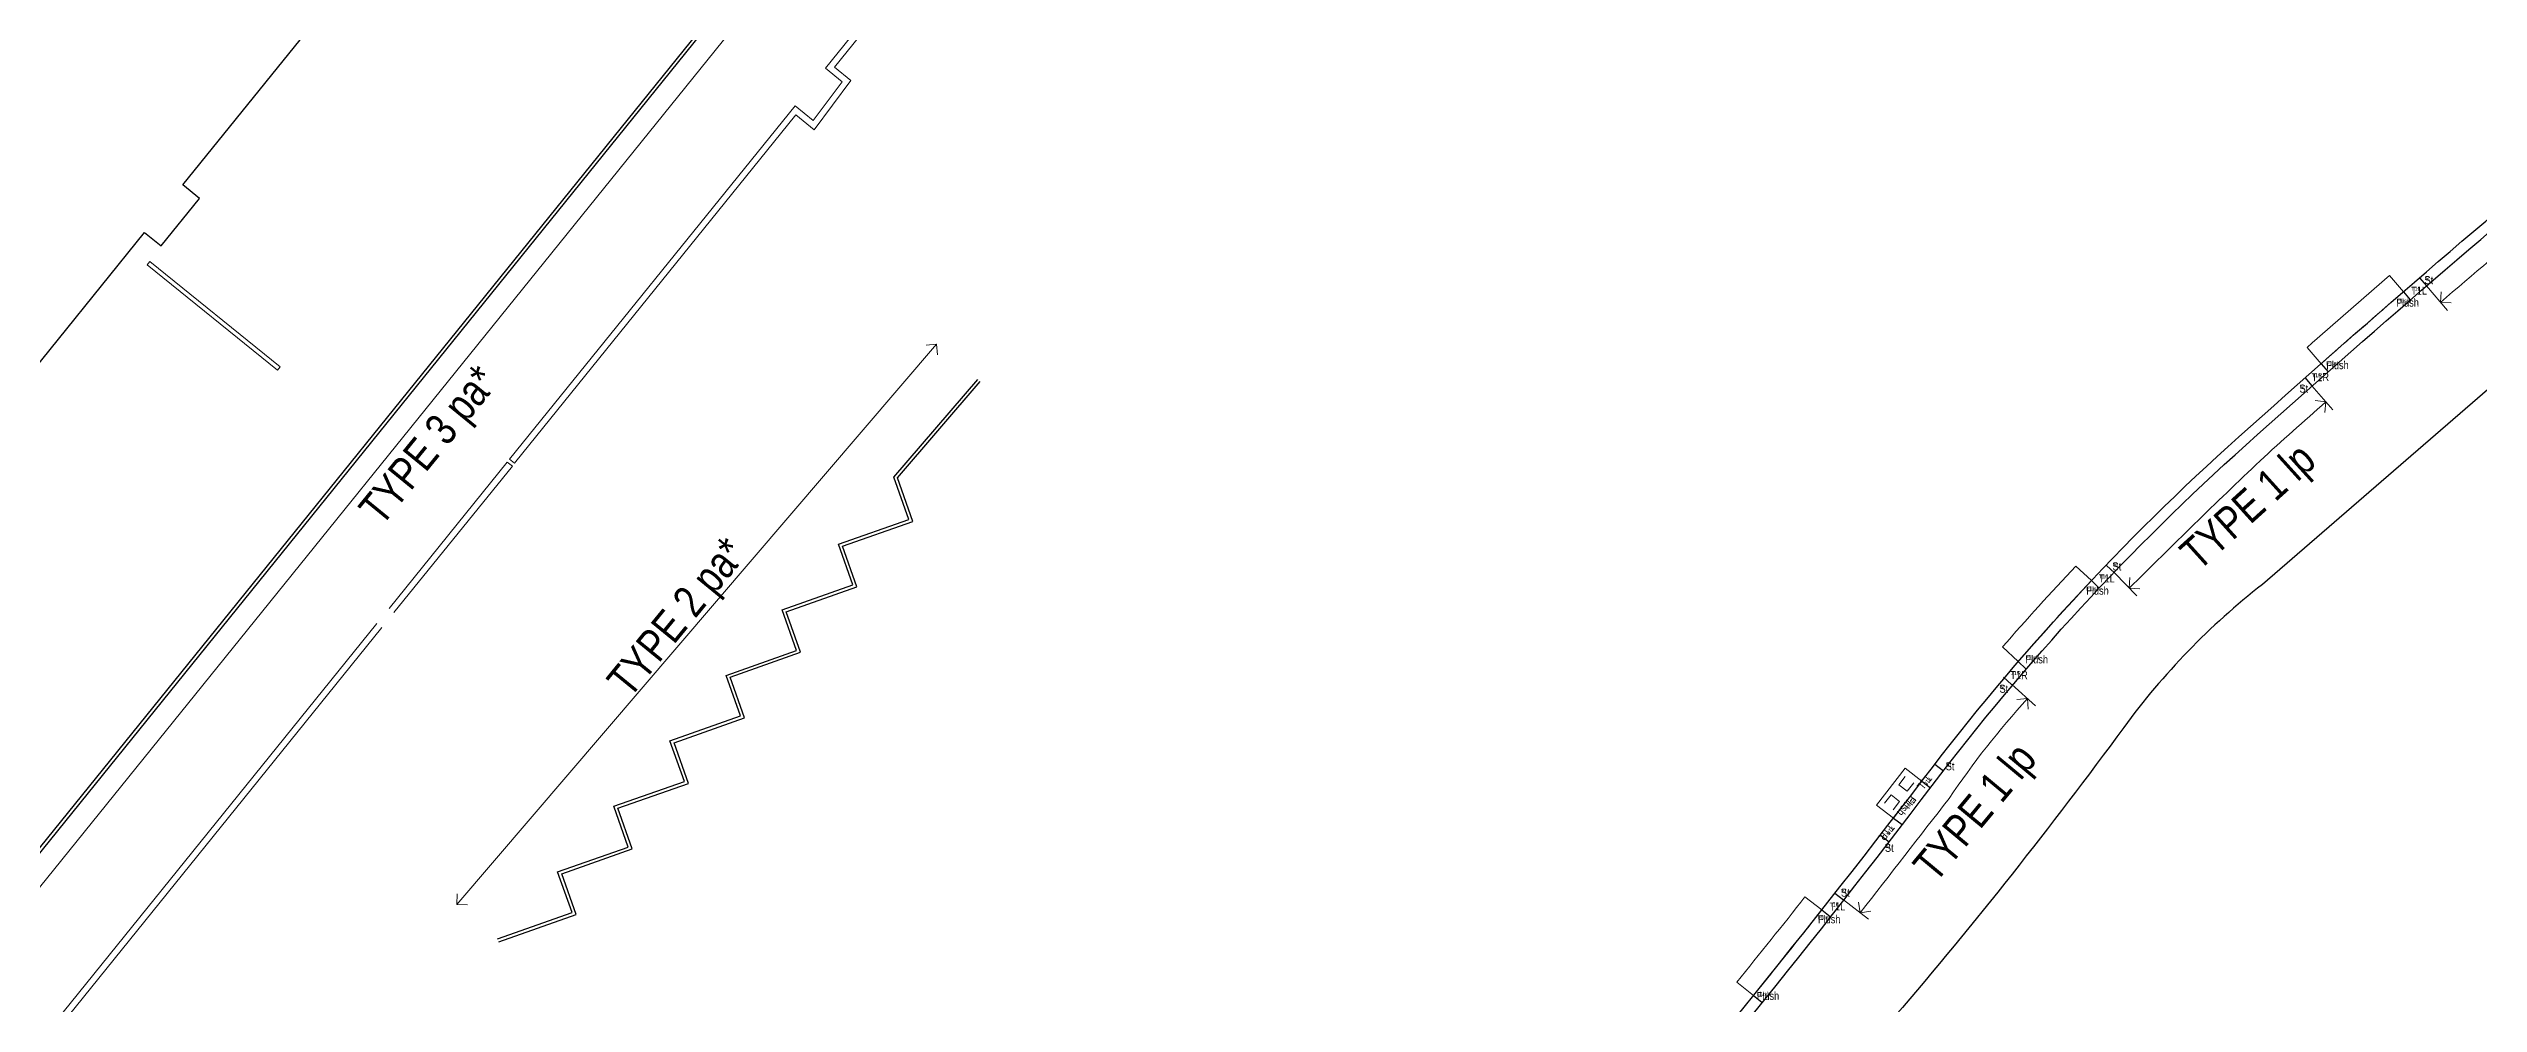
# Model space of a CAD drawing. Extents: x 832756 to 834508, y 817753 to 818399.
# Drawn here: x 834280.3 to 834394.2, y 817825.9 to 817870.6 of the extents above; entities that cross this region are included whole.
import ezdxf

# ---------------------------------------------------------------- set-up
doc = ezdxf.new("R2010")
doc.units = 0
doc.header["$MEASUREMENT"] = 0
doc.linetypes.add('ACAD_ISO02W100', pattern=[15, 12, -3])
doc.layers.get('0').update_dxf_attribs({"lineweight": 0})
for name, color, linetype, lineweight in [('000-PAV-Concrete-b', 1, 'Continuous', 25), ('000-PAV-Reused tiles-b', 3, 'Continuous', 15), ('000-West8 - Transition pieces', 2, 'Continuous', 30), ('000-West8 - Transition pieces @ 0.25', 2, 'Continuous', 30), ('000-West8 - Transition pieces @ 0.5', 2, 'Continuous', 30), ('020-gutter-b-a', 8, 'ACAD_ISO02W100', 9), ('KERBS TYPE', 3, 'Continuous', 0)]:
    doc.layers.add(name, color=color, linetype=linetype, lineweight=lineweight)
doc.styles.add('base plan(mm)$0$SWIS721 LT', font='swiss.ttf')
doc.styles.add('W8 TOPO wkcd', font='swissc.ttf', dxfattribs={"height": 1.1})
doc.linetypes.add('FENCELINE1', pattern='A,6.35,-2.54,[133,ltypeshp.shx,S=2.54,R=0,X=-2.54,Y=0],-2.54,25.4', length=36.83)

# ---------------------------------------------------------------- blocks, each defined once
blk = doc.blocks.new('*U138')
at = {"layer": '000-West8 - Transition pieces @ 0.25', "insert": (0, 0), "char_height": 0.188, "attachment_point": 1, "style": 'W8 TOPO wkcd'}
blk.add_mtext_dynamic_manual_height_columns('Flush', width=0.3732, gutter_width=1.38, heights=[0.202], dxfattribs=at)
at = {"layer": '000-West8 - Transition pieces @ 0.5', "insert": (0, 0), "char_height": 0.375, "attachment_point": 1, "style": 'W8 TOPO wkcd'}
blk.add_mtext_dynamic_manual_height_columns('Flush', width=0.7465, gutter_width=2.75, heights=[0.405], dxfattribs=at)
blk = doc.blocks.new('Flush')
at = {"layer": '000-West8 - Transition pieces'}
blk.add_blockref('*U138', (0, 0), dxfattribs=at)
blk = doc.blocks.new('*U140')
at = {"layer": '000-West8 - Transition pieces @ 0.25', "insert": (0, 0), "char_height": 0.188, "attachment_point": 1, "style": 'W8 TOPO wkcd'}
blk.add_mtext_dynamic_manual_height_columns('T1R', width=0.3989, gutter_width=1.38, heights=[0.205], dxfattribs=at)
at = {"layer": '000-West8 - Transition pieces @ 0.5', "insert": (0, 0), "char_height": 0.375, "attachment_point": 1, "style": 'W8 TOPO wkcd'}
blk.add_mtext_dynamic_manual_height_columns('T1R', width=0.7978, gutter_width=2.75, heights=[0.411], dxfattribs=at)
blk = doc.blocks.new('T1R')
at = {"layer": '000-West8 - Transition pieces'}
blk.add_blockref('*U140', (0, 0), dxfattribs=at)
blk = doc.blocks.new('*U139')
at = {"layer": '000-West8 - Transition pieces @ 0.25', "insert": (0, 0), "char_height": 0.188, "attachment_point": 1, "style": 'W8 TOPO wkcd'}
blk.add_mtext_dynamic_manual_height_columns('T1L', width=0.3989, gutter_width=1.38, heights=[0.205], dxfattribs=at)
at = {"layer": '000-West8 - Transition pieces @ 0.5', "insert": (0, 0), "char_height": 0.375, "attachment_point": 1, "style": 'W8 TOPO wkcd'}
blk.add_mtext_dynamic_manual_height_columns('T1L', width=0.7978, gutter_width=2.75, heights=[0.411], dxfattribs=at)
blk = doc.blocks.new('T1L')
at = {"layer": '000-West8 - Transition pieces'}
blk.add_blockref('*U139', (0, 0), dxfattribs=at)
blk = doc.blocks.new('*U137')
at = {"layer": '000-West8 - Transition pieces @ 0.25', "insert": (0, 0), "char_height": 0.188, "attachment_point": 1, "style": 'W8 TOPO wkcd'}
blk.add_mtext_dynamic_manual_height_columns('St', width=0.3732, gutter_width=1.38, heights=[0.202], dxfattribs=at)
at = {"layer": '000-West8 - Transition pieces @ 0.5', "insert": (0, 0), "char_height": 0.375, "attachment_point": 1, "style": 'W8 TOPO wkcd'}
blk.add_mtext_dynamic_manual_height_columns('St', width=0.7465, gutter_width=2.75, heights=[0.405], dxfattribs=at)
blk = doc.blocks.new('St')
at = {"layer": '000-West8 - Transition pieces'}
blk.add_blockref('*U137', (0, 0), dxfattribs=at)
blk = doc.blocks.new('A$C1F770982')
at = {"layer": '020-gutter-b-a', "color": 2, "linetype": 'FENCELINE1', "ltscale": 4e-05}
for points in [[(834330.14, 817886.33), (834316.69, 817869.69)], [(834330.37, 817886.14), (834317.11, 817869.74)], [(834315.27, 817867.93), (834316.12, 817867.24), (834317.48, 817869.05), (834316.69, 817869.69)], [(834315.31, 817867.51), (834316.17, 817866.81), (834317.89, 817869.11), (834317.11, 817869.74)], [(834315.27, 817867.93), (834301.89, 817851.38)], [(834315.31, 817867.51), (834302.12, 817851.19)], [(834301.78, 817851.24), (834296.24, 817844.38)], [(834302.02, 817851.05), (834296.47, 817844.19)], [(834302.02, 817851.05), (834301.78, 817851.24)], [(834302.12, 817851.19), (834301.89, 817851.38)], [(834295.67, 817843.68), (834274.48, 817817.46)], [(834295.91, 817843.49), (834274.72, 817817.27)]]:
    blk.add_lwpolyline(points, dxfattribs=at)
blk.add_lwpolyline([(834291.01, 817855.55), (834291.14, 817855.71), (834285.03, 817860.64), (834284.9, 817860.48)], close=True, dxfattribs=at)

msp = doc.modelspace()

# ---------------------------------------------------------------- linework, layer by layer
for points, elevation in [([(834366.73, 817834.95), (834367.03, 817835.35), (834366.64, 817835.65), (834366.33, 817835.26)], 4.67), ([(834367.7, 817836.21), (834367.39, 817835.82), (834367, 817836.12), (834367.3, 817836.52)], 5.17)]:
    msp.add_lwpolyline(points, dxfattribs=dict(elevation=elevation))
at = {"layer": '000-PAV-Concrete-b'}
for p, q in [((834274.43, 817826.45), (834325.38, 817889.51)), ((834274.55, 817826.36), (834325.5, 817889.41))]:
    msp.add_line(p, q, dxfattribs=at)
for points in [[(834264.97, 817849.44), (834267.78, 817852.92), (834274.4, 817847.56), (834277.48, 817851.38), (834276.7, 817852), (834284.78, 817862), (834285.56, 817861.37), (834287.35, 817863.59), (834286.57, 817864.22), (834297.63, 817877.91), (834298.41, 817877.28), (834301.3, 817880.86), (834300.52, 817881.48), (834310.86, 817894.28), (834316.65, 817889.6), (834313.79, 817886.06), (834319.24, 817881.66)], [(834301.33, 817828.91), (834304.82, 817830.14), (834304.14, 817832.05), (834307.45, 817833.21), (834306.77, 817835.12), (834310.08, 817836.28), (834309.4, 817838.19), (834312.71, 817839.35), (834312.04, 817841.25), (834315.34, 817842.42), (834314.67, 817844.32), (834317.97, 817845.49), (834317.3, 817847.39), (834320.6, 817848.55), (834319.9, 817850.53), (834323.83, 817855.11)], [(834301.38, 817828.77), (834305.01, 817830.05), (834304.34, 817831.96), (834307.64, 817833.12), (834306.97, 817835.03), (834310.27, 817836.19), (834309.6, 817838.09), (834312.9, 817839.26), (834312.23, 817841.16), (834315.53, 817842.33), (834314.86, 817844.23), (834318.16, 817845.39), (834317.49, 817847.3), (834320.79, 817848.46), (834320.07, 817850.5), (834323.94, 817855.01)]]:
    msp.add_lwpolyline(points, dxfattribs=at)
for points in [[(834429.57, 817872.65), (834426.78, 817875.49), (834424.19, 817875.41, 0.186488), (834416.14, 817872.64), (834407.84, 817865.64), (834405.59, 817864.13), (834384.04, 817845.51, 0.069349), (834377.54, 817838.81, -0.018813), (834366.82, 817825.28, 0.040108), (834338.15, 817785.73), (834332.2, 817775.95), (834330.69, 817772.38), (834327.31, 817767.8), (834321.24, 817757.78, 0.022882), (834314.15, 817756.58), (834300.11, 817756.75), (834284.54, 817756.43), (834280.8, 817756.6), (834279.4, 817754.66), (834254.53, 817753.96), (834210.28, 817753.9), (834162.65, 817753.62)], [(834269.8, 817774.38, 0.052908), (834283.6, 817764.11, 0.142532), (834290.09, 817762.44, -0.011967), (834310.31, 817762.6, 0.267284), (834320.78, 817768.41, -0.001036), (834338.6, 817797.85, -0.042628), (834349.75, 817813.7, 0.01404), (834368.16, 817836.4, -0.047709), (834382.93, 817852.42, -0.00979), (834400.67, 817867.71, -0.00979)], [(834269.46, 817774.01, 0.052908), (834283.34, 817763.68, 0.142532), (834290.11, 817761.94, -0.011967), (834310.3, 817762.1, 0.267284), (834321.21, 817768.15, -0.000997), (834339.71, 817798.74, -0.040971), (834351.51, 817814.98, 0.015139), (834368.56, 817836.09, -0.047709), (834383.26, 817852.04, -0.00979), (834400.99, 817867.32, -0.00979)]]:
    msp.add_lwpolyline(points, format="xyb", dxfattribs=at)
at = {"layer": '000-PAV-Reused tiles-b'}
for points in [[(834390.65, 817859.22), (834390, 817859.98, 0.001953), (834386.13, 817856.61), (834386.79, 817855.85, -0.001952)], [(834376.03, 817845.69), (834375.29, 817846.36, 0.010225), (834371.86, 817842.58), (834372.59, 817841.9, -0.010066)], [(834363.39, 817830.26), (834362.6, 817830.87, -0.002629), (834359.41, 817826.88), (834360.19, 817826.26, 0.002629)]]:
    msp.add_lwpolyline(points, format="xyb", close=True, dxfattribs=at)
msp.add_lwpolyline([(834368.08, 817836.29), (834366.75, 817834.56), (834365.96, 817835.17), (834367.29, 817836.9)], close=True, dxfattribs=at)
at = {"layer": '000-West8 - Transition pieces'}
for p, q in [((834368.69, 817837.09, 1.67), (834369.09, 817836.78, -0.65)), ((834368.08, 817836.29, 1.67), (834368.48, 817835.99, -0.65)), ((834366.75, 817834.56, 1.46), (834367.15, 817834.26, -0.65)), ((834366.14, 817833.77, 1.46), (834366.54, 817833.46, -0.65))]:
    msp.add_line(p, q, dxfattribs=at)
for points in [[(834391.41, 817859.87), (834391.73, 817859.49)], [(834390.65, 817859.22), (834390.97, 817858.84)], [(834376.03, 817845.69), (834376.39, 817845.34)], [(834376.74, 817846.4), (834377.1, 817846.05)], [(834364, 817831.05), (834364.4, 817830.74)], [(834363.39, 817830.26), (834363.78, 817829.95)]]:
    msp.add_lwpolyline(points, dxfattribs=at)
for points, elevation in [([(834386.03, 817855.2), (834386.36, 817854.82)], 5.53), ([(834386.79, 817855.85), (834387.12, 817855.47)], 5.53), ([(834371.91, 817841.17), (834372.28, 817840.83)], 5.5), ([(834372.59, 817841.9), (834372.96, 817841.56)], 5.5), ([(834360.19, 817826.26), (834360.58, 817825.95)], 5.48)]:
    msp.add_lwpolyline(points, dxfattribs=dict(at, elevation=elevation))
at = {"layer": 'KERBS TYPE', "ltscale": 0.000125}
for p, q in [((834392.71, 817858.34), (834391.73, 817859.49)), ((834299.41, 817830.52), (834321.9, 817856.76)), ((834387.34, 817853.69, 5.53), (834386.36, 817854.82, 5.53)), ((834378.15, 817844.97), (834377.1, 817846.05)), ((834373.4, 817839.82, 5.5), (834372.29, 817840.83, 5.5)), ((834364.4, 817830.74), (834365.58, 817829.83))]:
    msp.add_line(p, q, dxfattribs=at)
at = {"layer": 'KERBS TYPE', "ltscale": 0.000125, "flags": 128}
for points in [[(834259.22, 817827.05), (834262.53, 817824.37, 0.414297), (834275.33, 817825.73), (834314.67, 817874.42)], [(834392.38, 817858.72, -0.001959), (834401.63, 817866.55)], [(834377.8, 817845.33, -0.006013), (834383.93, 817851.3, -0.008118), (834387.02, 817854.06)], [(834365.19, 817830.13, 0.001184), (834369.36, 817835.49, -0.036835), (834373.03, 817840.16)]]:
    msp.add_lwpolyline(points, format="xyb", dxfattribs=at)
for points in [[(834392.41, 817859.22), (834392.38, 817858.72), (834392.88, 817858.7)], [(834321.94, 817856.26), (834321.9, 817856.76), (834321.41, 817856.72)], [(834377.82, 817845.83), (834377.8, 817845.33), (834378.3, 817845.3)], [(834299.43, 817831.02), (834299.41, 817830.52), (834299.91, 817830.5)], [(834365.11, 817830.63), (834365.19, 817830.13), (834365.68, 817830.21)]]:
    msp.add_lwpolyline(points, dxfattribs=at)
for points, elevation in [([(834386.52, 817854.12), (834387.02, 817854.06), (834386.96, 817853.57)], 5.53), ([(834372.53, 817840.12), (834373.03, 817840.16), (834373.06, 817839.66)], 5.5)]:
    msp.add_lwpolyline(points, dxfattribs=dict(at, elevation=elevation))

# ---------------------------------------------------------------- block references
at = {"layer": '000-West8 - Transition pieces'}
for name, p, rotation in [('T1L', (834391.01, 817859.45), 0.7374778599466736), ('Flush', (834390.32, 817858.89), 0.7374778599466736), ('Flush', (834387.03, 817855.96, 5.53), 0.7374778599466736), ('T1R', (834386.35, 817855.4, 5.53), 0.7374778599466736), ('T1L', (834376.38, 817845.98), 359.7162084977925), ('Flush', (834375.79, 817845.41), 359.7162084977925), ('T1R', (834372.23, 817841.45, 5.5), 359.7162084977925), ('Flush', (834372.94, 817842.19, 5.5), 359.7162084977925), ('T1L', (834368.58, 817836.4, -0.65), 230.6128238837948), ('Flush', (834367.84, 817835.42, -0.65), 230.6128238837948), ('T1R', (834366.83, 817834.1, -0.65), 230.6128238837948), ('Flush', (834363.21, 817830.01), 0.4211287285544515), ('T1L', (834363.75, 817830.61), 0.4211287285544515), ('Flush', (834360.34, 817826.42, 5.48), 0.4211287285544515)]:
    msp.add_blockref(name, p, dxfattribs=dict(at, rotation=rotation))
for p in [(834391.64, 817859.95), (834385.78, 817854.87, 5.53), (834377.02, 817846.54), (834371.72, 817840.81, 5.5), (834369.2, 817837.18, 5.5), (834366.35, 817833.36, -0.65), (834364.29, 817831.26)]:
    msp.add_blockref('St', p, dxfattribs=at)
at = {"layer": '020-gutter-b-a'}
msp.add_blockref('A$C1F770982', (0, 0), dxfattribs=at)

# ---------------------------------------------------------------- texts
at = {"layer": 'KERBS TYPE', "style": 'base plan(mm)$0$SWIS721 LT', "width": 0.8}
for s, rotation, p in [('TYPE 3 pa*', 50.7576, (834295.89, 817848.19)), ('TYPE 1 lp', 42.1143, (834381.05, 817846.1)), ('TYPE 2 pa*', 50.7576, (834307.52, 817840.13)), ('TYPE 1 lp', 50.3245, (834368.72, 817831.48))]:
    msp.add_text(s, height=1.5, rotation=rotation, dxfattribs=at).set_placement(p)

doc.saveas('drawing.dxf')
